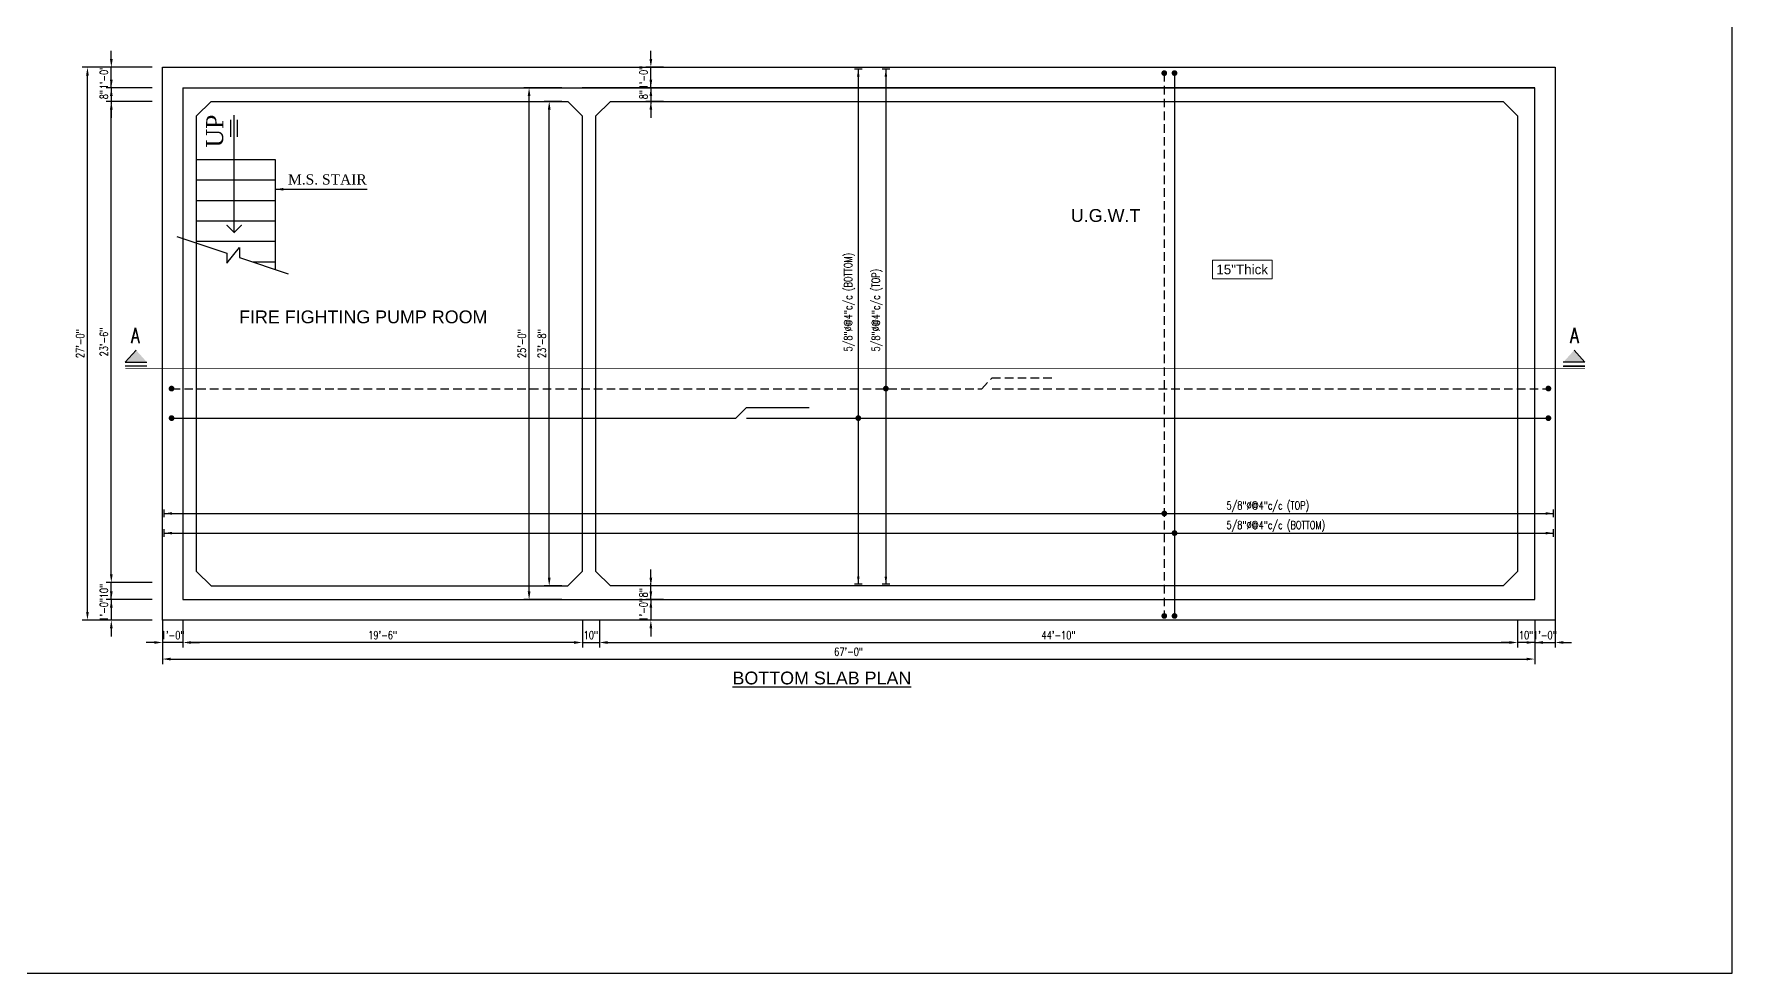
# Model space of a CAD drawing. Extents: x 645203 to 647955, y -185618 to -184623.
# Drawn here: x 646960 to 647955, y -185618 to -185068 of the extents above; entities that cross this region are included whole.
import ezdxf

# ---------------------------------------------------------------- set-up
doc = ezdxf.new("R2010")
doc.units = 0
doc.header["$LTSCALE"] = 20
doc.header["$MEASUREMENT"] = 0
doc.header["$PDMODE"] = 32
doc.linetypes.add('HIDDEN', pattern=[0.375, 0.25, -0.125])
doc.layers.get('0').update_dxf_attribs({"linetype": 'CONTINUOUS'})
doc.layers.get('DEFPOINTS').update_dxf_attribs({"linetype": 'CONTINUOUS'})
for name, color, linetype in [('05--TEXT-3', 3, 'CONTINUOUS'), ('A-TYP-DIM', 1, 'CONTINUOUS'), ('A-TYP-N-TEXT', 2, 'CONTINUOUS'), ('A-TYP-REIN-ARROW', 1, 'CONTINUOUS'), ('A-TYP-THK-MARK', 2, 'CONTINUOUS'), ('BB', 6, 'CONTINUOUS'), ('BEAM', 4, 'HIDDEN'), ('COL', 6, 'CONTINUOUS'), ('S-BB', 6, 'CONTINUOUS'), ('S-TEXT', 2, 'CONTINUOUS'), ('S-TL', 2, 'CONTINUOUS'), ('S-TL1', 6, 'CONTINUOUS'), ('S-TX-BEAM-HEADING', 5, 'CONTINUOUS'), ('SECTION', 4, 'CONTINUOUS')]:
    doc.layers.add(name, color=color, linetype=linetype)
doc.styles.add('arial', font='arial.ttf')
doc.styles.add('QASIM', font='arial.ttf')
doc.styles.add('rizwan', font='romans.shx', dxfattribs={"width": 0.75})
doc.styles.add('ROMANS', font='times.ttf')
doc.styles.add('STANDARD BLOWUP', font='times.ttf', dxfattribs={"width": 0.85})
doc.styles.add('STYLE2', font='times.ttf')
doc.dimstyles.new('3-32', dxfattribs={"dimscale": 1.5, "dimtxt": 8, "dimasz": 3, "dimexe": 4, "dimexo": 4, "dimgap": 3, "dimtad": 1, "dimdec": 0, "dimzin": 3, "dimdsep": 46, "dimlunit": 4, "dimtxsty": 'STANDARD BLOWUP', "dimblk": 'DOT', "dimcen": 0.09375, "dimclrd": 8, "dimclre": 8, "dimclrt": 2, "dimadec": 0, "dimazin": 0, "dimtfac": 1, "dimtdec": 0, "dimtix": 1, "dimtofl": 0, "dimtmove": 2, "dimatfit": 0, "dimldrblk": 'DIM AERO', "dimfxl": 0, "dimfrac": 2, "dimtolj": 1, "dimtzin": 3, "dimarcsym": 0})
doc.dimstyles.new('STYLE-64', dxfattribs={"dimscale": 64, "dimtxt": 0.09375, "dimasz": 0.09375, "dimexe": 0.0625, "dimexo": 0.0625, "dimgap": 0.03125, "dimtad": 1, "dimzin": 3, "dimdsep": 46, "dimlunit": 4, "dimtxsty": 'rizwan', "dimcen": 0.125, "dimdle": 4, "dimclrd": 1, "dimclre": 1, "dimclrt": 2, "dimadec": 0, "dimazin": 0, "dimtfac": 0.5, "dimtix": 1, "dimtmove": 2, "dimatfit": 3, "dimfxl": 0, "dimfrac": 1, "dimtolj": 1, "dimtzin": 3, "dimarcsym": 0})

# ---------------------------------------------------------------- blocks, each defined once
blk = doc.blocks.new('*D37')
at = {"layer": 'A-TYP-DIM', "color": 1, "lineweight": -2, "ltscale": 1.5, "transparency": 16777216}
for p, q in [((647291.6, -185411.56), (647291.6, -185427.71)), ((647829.6, -185411.56), (647829.6, -185427.71)), ((647296.4, -185424.71), (647824.8, -185424.71))]:
    blk.add_line(p, q, dxfattribs=at)
at = {"layer": 'A-TYP-DIM', "color": 1, "ltscale": 1.5, "transparency": 16777216}
for points in [[(647296.4, -185423.91), (647296.4, -185425.51), (647291.6, -185424.71)], [(647824.8, -185423.91), (647824.8, -185425.51), (647829.6, -185424.71)]]:
    blk.add_solid(points, dxfattribs=at)
at = {"layer": 'DEFPOINTS', "color": 0, "ltscale": 1.5, "transparency": 16777216}
for p in [(647291.6, -185405.56), (647829.6, -185405.56), (647829.6, -185424.71)]:
    blk.add_point(p, dxfattribs=at)
at = {"layer": 'A-TYP-DIM', "color": 2, "ltscale": 1.5, "transparency": 16777216, "insert": (647560.6, -185420.42), "char_height": 4.6875, "attachment_point": 5, "style": 'rizwan'}
blk.add_mtext('\\A1;44\'-10"', dxfattribs=at)
blk = doc.blocks.new('*D38')
at = {"layer": 'A-TYP-DIM', "color": 1, "lineweight": -2, "ltscale": 1.5, "transparency": 16777216}
for p, q in [((647035.6, -185411.56), (647035.6, -185437.42)), ((647839.6, -185411.56), (647839.6, -185437.42)), ((647040.4, -185434.42), (647834.8, -185434.42))]:
    blk.add_line(p, q, dxfattribs=at)
at = {"layer": 'A-TYP-DIM', "color": 1, "ltscale": 1.5, "transparency": 16777216}
for points in [[(647040.4, -185433.62), (647040.4, -185435.22), (647035.6, -185434.42)], [(647834.8, -185433.62), (647834.8, -185435.22), (647839.6, -185434.42)]]:
    blk.add_solid(points, dxfattribs=at)
at = {"layer": 'DEFPOINTS', "color": 0, "ltscale": 1.5, "transparency": 16777216}
for p in [(647035.6, -185405.56), (647839.6, -185405.56), (647839.6, -185434.42)]:
    blk.add_point(p, dxfattribs=at)
at = {"layer": 'A-TYP-DIM', "color": 2, "ltscale": 1.5, "transparency": 16777216, "insert": (647437.6, -185430.13), "char_height": 4.688, "attachment_point": 5, "style": 'rizwan'}
blk.add_mtext('\\A1;67\'-0"', dxfattribs=at)
blk = doc.blocks.new('*D39')
at = {"layer": 'A-TYP-DIM', "color": 1, "lineweight": -2, "ltscale": 1.5, "transparency": 16777216}
for p, q in [((647269.6, -185107.56), (647259.2, -185107.56)), ((647262.2, -185386.76), (647262.2, -185112.36)), ((647269.6, -185391.56), (647259.2, -185391.56))]:
    blk.add_line(p, q, dxfattribs=at)
at = {"layer": 'A-TYP-DIM', "color": 1, "ltscale": 1.5, "transparency": 16777216}
for points in [[(647261.4, -185112.36), (647263, -185112.36), (647262.2, -185107.56)], [(647261.4, -185386.76), (647263, -185386.76), (647262.2, -185391.56)]]:
    blk.add_solid(points, dxfattribs=at)
at = {"layer": 'DEFPOINTS', "color": 0, "ltscale": 1.5, "transparency": 16777216}
for p in [(647262.2, -185107.56), (647275.6, -185107.56), (647275.6, -185391.56)]:
    blk.add_point(p, dxfattribs=at)
at = {"layer": 'A-TYP-DIM', "color": 2, "ltscale": 1.5, "transparency": 16777216, "insert": (647257.91, -185249.56), "char_height": 4.688, "attachment_point": 5, "rotation": 90, "style": 'rizwan'}
blk.add_mtext('\\A1;23\'-8"', dxfattribs=at)
blk = doc.blocks.new('*D40')
at = {"layer": 'A-TYP-DIM', "color": 1, "lineweight": -2, "ltscale": 1.5, "transparency": 16777216}
for p, q in [((647269.6, -185099.56), (647247.41, -185099.56)), ((647250.41, -185394.76), (647250.41, -185104.36)), ((647269.6, -185399.56), (647247.41, -185399.56))]:
    blk.add_line(p, q, dxfattribs=at)
at = {"layer": 'A-TYP-DIM', "color": 1, "ltscale": 1.5, "transparency": 16777216}
for points in [[(647249.61, -185104.36), (647251.21, -185104.36), (647250.41, -185099.56)], [(647249.61, -185394.76), (647251.21, -185394.76), (647250.41, -185399.56)]]:
    blk.add_solid(points, dxfattribs=at)
at = {"layer": 'DEFPOINTS', "color": 0, "ltscale": 1.5, "transparency": 16777216}
for p in [(647250.41, -185099.56), (647275.6, -185099.56), (647275.6, -185399.56)]:
    blk.add_point(p, dxfattribs=at)
at = {"layer": 'A-TYP-DIM', "color": 2, "ltscale": 1.5, "transparency": 16777216, "insert": (647246.12, -185249.56), "char_height": 4.688, "attachment_point": 5, "rotation": 90, "style": 'rizwan'}
blk.add_mtext('\\A1;25\'-0"', dxfattribs=at)
blk = doc.blocks.new('*D43')
at = {"layer": 'A-TYP-DIM', "color": 1, "lineweight": -2, "ltscale": 1.5, "transparency": 16777216}
for p, q in [((647321.75, -185386.76), (647321.75, -185381.96)), ((647329.15, -185391.56), (647318.75, -185391.56)), ((647321.75, -185399.56), (647321.75, -185391.56)), ((647329.15, -185399.56), (647318.75, -185399.56)), ((647321.75, -185404.36), (647321.75, -185409.16))]:
    blk.add_line(p, q, dxfattribs=at)
at = {"layer": 'A-TYP-DIM', "color": 1, "ltscale": 1.5, "transparency": 16777216}
for points in [[(647320.95, -185386.76), (647322.55, -185386.76), (647321.75, -185391.56)], [(647320.95, -185404.36), (647322.55, -185404.36), (647321.75, -185399.56)]]:
    blk.add_solid(points, dxfattribs=at)
at = {"layer": 'DEFPOINTS', "color": 0, "ltscale": 1.5, "transparency": 16777216}
for p in [(647321.75, -185391.56), (647335.15, -185391.56), (647335.15, -185399.56)]:
    blk.add_point(p, dxfattribs=at)
at = {"layer": 'A-TYP-DIM', "color": 2, "ltscale": 1.5, "transparency": 16777216, "insert": (647317.46, -185395.56), "char_height": 4.688, "attachment_point": 5, "rotation": 90, "style": 'rizwan'}
blk.add_mtext('\\A1;8"', dxfattribs=at)
blk = doc.blocks.new('*D24')
at = {"layer": 'A-TYP-DIM', "color": 1, "lineweight": -2, "ltscale": 1.5, "transparency": 16777216}
for p, q in [((647281.6, -185411.56), (647281.6, -185427.71)), ((647291.6, -185411.56), (647291.6, -185427.71)), ((647276.8, -185424.71), (647272, -185424.71)), ((647281.6, -185424.71), (647291.6, -185424.71)), ((647296.4, -185424.71), (647301.2, -185424.71))]:
    blk.add_line(p, q, dxfattribs=at)
at = {"layer": 'A-TYP-DIM', "color": 1, "ltscale": 1.5, "transparency": 16777216}
for points in [[(647276.8, -185423.91), (647276.8, -185425.51), (647281.6, -185424.71)], [(647296.4, -185423.91), (647296.4, -185425.51), (647291.6, -185424.71)]]:
    blk.add_solid(points, dxfattribs=at)
at = {"layer": 'DEFPOINTS', "color": 0, "ltscale": 1.5, "transparency": 16777216}
for p in [(647281.6, -185405.56), (647291.6, -185405.56), (647291.6, -185424.71)]:
    blk.add_point(p, dxfattribs=at)
at = {"layer": 'A-TYP-DIM', "color": 2, "ltscale": 1.5, "transparency": 16777216, "insert": (647286.6, -185420.42), "char_height": 4.688, "attachment_point": 5, "style": 'rizwan'}
blk.add_mtext('\\A1;10"', dxfattribs=at)
blk = doc.blocks.new('*D25')
at = {"layer": 'A-TYP-DIM', "color": 1, "lineweight": -2, "ltscale": 1.5, "transparency": 16777216}
for p, q in [((647829.6, -185411.56), (647829.6, -185427.71)), ((647839.6, -185411.56), (647839.6, -185427.71)), ((647824.8, -185424.71), (647820, -185424.71)), ((647839.6, -185424.71), (647829.6, -185424.71)), ((647844.4, -185424.71), (647849.2, -185424.71))]:
    blk.add_line(p, q, dxfattribs=at)
at = {"layer": 'A-TYP-DIM', "color": 1, "ltscale": 1.5, "transparency": 16777216}
for points in [[(647824.8, -185423.91), (647824.8, -185425.51), (647829.6, -185424.71)], [(647844.4, -185423.91), (647844.4, -185425.51), (647839.6, -185424.71)]]:
    blk.add_solid(points, dxfattribs=at)
at = {"layer": 'DEFPOINTS', "color": 0, "ltscale": 1.5, "transparency": 16777216}
for p in [(647829.6, -185405.56), (647839.6, -185405.56), (647829.6, -185424.71)]:
    blk.add_point(p, dxfattribs=at)
at = {"layer": 'A-TYP-DIM', "color": 2, "ltscale": 1.5, "transparency": 16777216, "insert": (647834.6, -185420.42), "char_height": 4.688, "attachment_point": 5, "style": 'rizwan'}
blk.add_mtext('\\A1;10"', dxfattribs=at)
blk = doc.blocks.new('SLAB-THK.MARK')
at = {"layer": 'A-TYP-N-TEXT', "lineweight": 0, "ltscale": 1.5}
blk.add_lwpolyline([(0, 0), (0.727, 0), (0.727, -0.227), (0, -0.227)], close=True, dxfattribs=at)
at = {"layer": 'A-TYP-N-TEXT', "lineweight": 0, "ltscale": 1.5, "style": 'QASIM'}
blk.add_attdef('24"THICK', (0.035, -0.171), '', height=0.117, dxfattribs=at)
blk = doc.blocks.new('*D71')
at = {"layer": 'A-TYP-DIM', "color": 1, "lineweight": -2, "ltscale": 1.5, "transparency": 16777216}
for p, q in [((647035.6, -185411.56), (647035.6, -185427.71)), ((647047.6, -185411.56), (647047.6, -185427.71)), ((647030.8, -185424.71), (647026, -185424.71)), ((647047.6, -185424.71), (647035.6, -185424.71)), ((647052.4, -185424.71), (647057.2, -185424.71))]:
    blk.add_line(p, q, dxfattribs=at)
at = {"layer": 'A-TYP-DIM', "color": 1, "ltscale": 1.5, "transparency": 16777216}
for points in [[(647030.8, -185423.91), (647030.8, -185425.51), (647035.6, -185424.71)], [(647052.4, -185423.91), (647052.4, -185425.51), (647047.6, -185424.71)]]:
    blk.add_solid(points, dxfattribs=at)
at = {"layer": 'DEFPOINTS', "color": 0, "ltscale": 1.5, "transparency": 16777216}
for p in [(647035.6, -185405.56), (647047.6, -185405.56), (647035.6, -185424.71)]:
    blk.add_point(p, dxfattribs=at)
at = {"layer": 'A-TYP-DIM', "color": 2, "ltscale": 1.5, "transparency": 16777216, "insert": (647041.6, -185420.42), "char_height": 4.688, "attachment_point": 5, "style": 'rizwan'}
blk.add_mtext('\\A1;1\'-0"', dxfattribs=at)
blk = doc.blocks.new('*D72')
at = {"layer": 'A-TYP-DIM', "color": 1, "lineweight": -2, "ltscale": 1.5, "transparency": 16777216}
for p, q in [((647839.6, -185411.56), (647839.6, -185427.71)), ((647851.6, -185411.56), (647851.6, -185427.71)), ((647834.8, -185424.71), (647830, -185424.71)), ((647839.6, -185424.71), (647851.6, -185424.71)), ((647856.4, -185424.71), (647861.2, -185424.71))]:
    blk.add_line(p, q, dxfattribs=at)
at = {"layer": 'A-TYP-DIM', "color": 1, "ltscale": 1.5, "transparency": 16777216}
for points in [[(647834.8, -185423.91), (647834.8, -185425.51), (647839.6, -185424.71)], [(647856.4, -185423.91), (647856.4, -185425.51), (647851.6, -185424.71)]]:
    blk.add_solid(points, dxfattribs=at)
at = {"layer": 'DEFPOINTS', "color": 0, "ltscale": 1.5, "transparency": 16777216}
for p in [(647839.6, -185405.56), (647851.6, -185405.56), (647851.6, -185424.71)]:
    blk.add_point(p, dxfattribs=at)
at = {"layer": 'A-TYP-DIM', "color": 2, "ltscale": 1.5, "transparency": 16777216, "insert": (647845.6, -185420.42), "char_height": 4.688, "attachment_point": 5, "style": 'rizwan'}
blk.add_mtext('\\A1;1\'-0"', dxfattribs=at)
blk = doc.blocks.new('*D73')
at = {"layer": 'A-TYP-DIM', "color": 1, "lineweight": -2, "ltscale": 1.5, "transparency": 16777216}
for p, q in [((647321.75, -185394.76), (647321.75, -185389.96)), ((647329.15, -185399.56), (647318.75, -185399.56)), ((647321.75, -185399.56), (647321.75, -185411.56)), ((647329.15, -185411.56), (647318.75, -185411.56)), ((647321.75, -185416.36), (647321.75, -185421.16))]:
    blk.add_line(p, q, dxfattribs=at)
at = {"layer": 'A-TYP-DIM', "color": 1, "ltscale": 1.5, "transparency": 16777216}
for points in [[(647320.95, -185394.76), (647322.55, -185394.76), (647321.75, -185399.56)], [(647320.95, -185416.36), (647322.55, -185416.36), (647321.75, -185411.56)]]:
    blk.add_solid(points, dxfattribs=at)
at = {"layer": 'DEFPOINTS', "color": 0, "ltscale": 1.5, "transparency": 16777216}
for p in [(647335.15, -185399.56), (647321.75, -185411.56), (647335.15, -185411.56)]:
    blk.add_point(p, dxfattribs=at)
at = {"layer": 'A-TYP-DIM', "color": 2, "ltscale": 1.5, "transparency": 16777216, "insert": (647317.46, -185405.56), "char_height": 4.688, "attachment_point": 5, "rotation": 90, "style": 'rizwan'}
blk.add_mtext('\\A1;1\'-0"', dxfattribs=at)
blk = doc.blocks.new('_Dot')
at = {"color": 0, "linetype": 'ByBlock', "lineweight": -2}
blk.add_line((-0.5, 0), (-1, 0), dxfattribs=at)
at = {"color": 0, "linetype": 'ByBlock', "const_width": 0.5}
blk.add_lwpolyline([(-0.25, 0, 1), (0.25, 0, 1)], format="xyb", close=True, dxfattribs=at)
blk = doc.blocks.new('DIM AERO')
blk.add_line((0, 0), (-1.21, 0))
at = {"color": 0, "linetype": 'ByBlock', "const_width": 0.15}
blk.add_lwpolyline([(-1, -1), (0, 0), (-1, 1)], dxfattribs=at)
blk = doc.blocks.new('*D89')
at = {"layer": 'A-TYP-DIM', "color": 1, "lineweight": -2, "ltscale": 1.5, "transparency": 16777216}
for p, q in [((647321.75, -185094.76), (647321.75, -185089.96)), ((647329.15, -185099.56), (647318.75, -185099.56)), ((647321.75, -185099.56), (647321.75, -185107.56)), ((647329.15, -185107.56), (647318.75, -185107.56)), ((647321.75, -185112.36), (647321.75, -185117.16))]:
    blk.add_line(p, q, dxfattribs=at)
at = {"layer": 'A-TYP-DIM', "color": 1, "ltscale": 1.5, "transparency": 16777216}
for points in [[(647320.95, -185094.76), (647322.55, -185094.76), (647321.75, -185099.56)], [(647320.95, -185112.36), (647322.55, -185112.36), (647321.75, -185107.56)]]:
    blk.add_solid(points, dxfattribs=at)
at = {"layer": 'DEFPOINTS', "color": 0, "ltscale": 1.5, "transparency": 16777216}
for p in [(647335.15, -185099.56), (647321.75, -185107.56), (647335.15, -185107.56)]:
    blk.add_point(p, dxfattribs=at)
at = {"layer": 'A-TYP-DIM', "color": 2, "ltscale": 1.5, "transparency": 16777216, "insert": (647317.46, -185103.56), "char_height": 4.688, "attachment_point": 5, "rotation": 90, "style": 'rizwan'}
blk.add_mtext('\\A1;8"', dxfattribs=at)
blk = doc.blocks.new('*D90')
at = {"layer": 'A-TYP-DIM', "color": 1, "lineweight": -2, "ltscale": 1.5, "transparency": 16777216}
for p, q in [((647321.75, -185082.76), (647321.75, -185077.96)), ((647329.15, -185087.56), (647318.75, -185087.56)), ((647321.75, -185099.56), (647321.75, -185087.56)), ((647329.15, -185099.56), (647318.75, -185099.56)), ((647321.75, -185104.36), (647321.75, -185109.16))]:
    blk.add_line(p, q, dxfattribs=at)
at = {"layer": 'A-TYP-DIM', "color": 1, "ltscale": 1.5, "transparency": 16777216}
for points in [[(647320.95, -185082.76), (647322.55, -185082.76), (647321.75, -185087.56)], [(647320.95, -185104.36), (647322.55, -185104.36), (647321.75, -185099.56)]]:
    blk.add_solid(points, dxfattribs=at)
at = {"layer": 'DEFPOINTS', "color": 0, "ltscale": 1.5, "transparency": 16777216}
for p in [(647321.75, -185087.56), (647335.15, -185087.56), (647335.15, -185099.56)]:
    blk.add_point(p, dxfattribs=at)
at = {"layer": 'A-TYP-DIM', "color": 2, "ltscale": 1.5, "transparency": 16777216, "insert": (647317.46, -185093.56), "char_height": 4.688, "attachment_point": 5, "rotation": 90, "style": 'rizwan'}
blk.add_mtext('\\A1;1\'-0"', dxfattribs=at)
blk = doc.blocks.new('*D91')
at = {"layer": 'A-TYP-DIM', "color": 1, "lineweight": -2, "ltscale": 1.5, "transparency": 16777216}
for p, q in [((647047.6, -185411.56), (647047.6, -185427.71)), ((647281.6, -185411.56), (647281.6, -185427.71)), ((647276.8, -185424.71), (647052.4, -185424.71))]:
    blk.add_line(p, q, dxfattribs=at)
at = {"layer": 'A-TYP-DIM', "color": 1, "ltscale": 1.5, "transparency": 16777216}
for points in [[(647052.4, -185423.91), (647052.4, -185425.51), (647047.6, -185424.71)], [(647276.8, -185423.91), (647276.8, -185425.51), (647281.6, -185424.71)]]:
    blk.add_solid(points, dxfattribs=at)
at = {"layer": 'DEFPOINTS', "color": 0, "ltscale": 1.5, "transparency": 16777216}
for p in [(647047.6, -185405.56), (647281.6, -185405.56), (647047.6, -185424.71)]:
    blk.add_point(p, dxfattribs=at)
at = {"layer": 'A-TYP-DIM', "color": 2, "ltscale": 1.5, "transparency": 16777216, "insert": (647164.6, -185420.42), "char_height": 4.688, "attachment_point": 5, "style": 'rizwan'}
blk.add_mtext('\\A1;19\'-6"', dxfattribs=at)
blk = doc.blocks.new('*D92')
at = {"layer": 'A-TYP-DIM', "color": 1, "lineweight": -2, "ltscale": 1.5, "transparency": 16777216}
for p, q in [((647005.62, -185082.76), (647005.62, -185077.96)), ((647029.6, -185087.56), (647002.62, -185087.56)), ((647005.62, -185099.56), (647005.62, -185087.56)), ((647029.6, -185099.56), (647002.62, -185099.56)), ((647005.62, -185104.36), (647005.62, -185109.16))]:
    blk.add_line(p, q, dxfattribs=at)
at = {"layer": 'A-TYP-DIM', "color": 1, "ltscale": 1.5, "transparency": 16777216}
for points in [[(647004.82, -185082.76), (647006.42, -185082.76), (647005.62, -185087.56)], [(647004.82, -185104.36), (647006.42, -185104.36), (647005.62, -185099.56)]]:
    blk.add_solid(points, dxfattribs=at)
at = {"layer": 'DEFPOINTS', "color": 0, "ltscale": 1.5, "transparency": 16777216}
for p in [(647005.62, -185087.56), (647035.6, -185087.56), (647035.6, -185099.56)]:
    blk.add_point(p, dxfattribs=at)
at = {"layer": 'A-TYP-DIM', "color": 2, "ltscale": 1.5, "transparency": 16777216, "insert": (647001.33, -185093.56), "char_height": 4.688, "attachment_point": 5, "rotation": 90, "style": 'rizwan'}
blk.add_mtext('\\A1;1\'-0"', dxfattribs=at)
blk = doc.blocks.new('*D93')
at = {"layer": 'A-TYP-DIM', "color": 1, "lineweight": -2, "ltscale": 1.5, "transparency": 16777216}
for p, q in [((647005.62, -185094.76), (647005.62, -185089.96)), ((647029.6, -185099.56), (647002.62, -185099.56)), ((647005.62, -185099.56), (647005.62, -185107.56)), ((647029.6, -185107.56), (647002.62, -185107.56)), ((647005.62, -185112.36), (647005.62, -185117.16))]:
    blk.add_line(p, q, dxfattribs=at)
at = {"layer": 'A-TYP-DIM', "color": 1, "ltscale": 1.5, "transparency": 16777216}
for points in [[(647004.82, -185094.76), (647006.42, -185094.76), (647005.62, -185099.56)], [(647004.82, -185112.36), (647006.42, -185112.36), (647005.62, -185107.56)]]:
    blk.add_solid(points, dxfattribs=at)
at = {"layer": 'DEFPOINTS', "color": 0, "ltscale": 1.5, "transparency": 16777216}
for p in [(647035.6, -185099.56), (647005.62, -185107.56), (647035.6, -185107.56)]:
    blk.add_point(p, dxfattribs=at)
at = {"layer": 'A-TYP-DIM', "color": 2, "ltscale": 1.5, "transparency": 16777216, "insert": (647001.33, -185103.56), "char_height": 4.688, "attachment_point": 5, "rotation": 90, "style": 'rizwan'}
blk.add_mtext('\\A1;8"', dxfattribs=at)
blk = doc.blocks.new('*D94')
at = {"layer": 'A-TYP-DIM', "color": 1, "lineweight": -2, "ltscale": 1.5, "transparency": 16777216}
for p, q in [((647029.6, -185107.56), (647002.62, -185107.56)), ((647005.62, -185384.76), (647005.62, -185112.36)), ((647029.6, -185389.56), (647002.62, -185389.56))]:
    blk.add_line(p, q, dxfattribs=at)
at = {"layer": 'A-TYP-DIM', "color": 1, "ltscale": 1.5, "transparency": 16777216}
for points in [[(647004.82, -185112.36), (647006.42, -185112.36), (647005.62, -185107.56)], [(647004.82, -185384.76), (647006.42, -185384.76), (647005.62, -185389.56)]]:
    blk.add_solid(points, dxfattribs=at)
at = {"layer": 'DEFPOINTS', "color": 0, "ltscale": 1.5, "transparency": 16777216}
for p in [(647005.62, -185107.56), (647035.6, -185107.56), (647035.6, -185389.56)]:
    blk.add_point(p, dxfattribs=at)
at = {"layer": 'A-TYP-DIM', "color": 2, "ltscale": 1.5, "transparency": 16777216, "insert": (647001.33, -185248.56), "char_height": 4.688, "attachment_point": 5, "rotation": 90, "style": 'rizwan'}
blk.add_mtext('\\A1;23\'-6"', dxfattribs=at)
blk = doc.blocks.new('*D95')
at = {"layer": 'A-TYP-DIM', "color": 1, "lineweight": -2, "ltscale": 1.5, "transparency": 16777216}
for p, q in [((647005.62, -185394.76), (647005.62, -185389.96)), ((647029.6, -185399.56), (647002.62, -185399.56)), ((647005.62, -185399.56), (647005.62, -185411.56)), ((647029.6, -185411.56), (647002.62, -185411.56)), ((647005.62, -185416.36), (647005.62, -185421.16))]:
    blk.add_line(p, q, dxfattribs=at)
at = {"layer": 'A-TYP-DIM', "color": 1, "ltscale": 1.5, "transparency": 16777216}
for points in [[(647004.82, -185394.76), (647006.42, -185394.76), (647005.62, -185399.56)], [(647004.82, -185416.36), (647006.42, -185416.36), (647005.62, -185411.56)]]:
    blk.add_solid(points, dxfattribs=at)
at = {"layer": 'DEFPOINTS', "color": 0, "ltscale": 1.5, "transparency": 16777216}
for p in [(647035.6, -185399.56), (647005.62, -185411.56), (647035.6, -185411.56)]:
    blk.add_point(p, dxfattribs=at)
at = {"layer": 'A-TYP-DIM', "color": 2, "ltscale": 1.5, "transparency": 16777216, "insert": (647001.33, -185405.56), "char_height": 4.688, "attachment_point": 5, "rotation": 90, "style": 'rizwan'}
blk.add_mtext('\\A1;1\'-0"', dxfattribs=at)
blk = doc.blocks.new('*D96')
at = {"layer": 'A-TYP-DIM', "color": 1, "lineweight": -2, "ltscale": 1.5, "transparency": 16777216}
for p, q in [((647005.62, -185384.76), (647005.62, -185379.96)), ((647029.6, -185389.56), (647002.62, -185389.56)), ((647005.62, -185399.56), (647005.62, -185389.56)), ((647029.6, -185399.56), (647002.62, -185399.56)), ((647005.62, -185404.36), (647005.62, -185409.16))]:
    blk.add_line(p, q, dxfattribs=at)
at = {"layer": 'A-TYP-DIM', "color": 1, "ltscale": 1.5, "transparency": 16777216}
for points in [[(647004.82, -185384.76), (647006.42, -185384.76), (647005.62, -185389.56)], [(647004.82, -185404.36), (647006.42, -185404.36), (647005.62, -185399.56)]]:
    blk.add_solid(points, dxfattribs=at)
at = {"layer": 'DEFPOINTS', "color": 0, "ltscale": 1.5, "transparency": 16777216}
for p in [(647005.62, -185389.56), (647035.6, -185389.56), (647035.6, -185399.56)]:
    blk.add_point(p, dxfattribs=at)
at = {"layer": 'A-TYP-DIM', "color": 2, "ltscale": 1.5, "transparency": 16777216, "insert": (647001.33, -185394.56), "char_height": 4.688, "attachment_point": 5, "rotation": 90, "style": 'rizwan'}
blk.add_mtext('\\A1;10"', dxfattribs=at)
blk = doc.blocks.new('*D97')
at = {"layer": 'A-TYP-DIM', "color": 1, "lineweight": -2, "ltscale": 1.5, "transparency": 16777216}
for p, q in [((647029.6, -185087.56), (646988.64, -185087.56)), ((646991.64, -185406.76), (646991.64, -185092.36)), ((647029.6, -185411.56), (646988.64, -185411.56))]:
    blk.add_line(p, q, dxfattribs=at)
at = {"layer": 'A-TYP-DIM', "color": 1, "ltscale": 1.5, "transparency": 16777216}
for points in [[(646990.84, -185092.36), (646992.44, -185092.36), (646991.64, -185087.56)], [(646990.84, -185406.76), (646992.44, -185406.76), (646991.64, -185411.56)]]:
    blk.add_solid(points, dxfattribs=at)
at = {"layer": 'DEFPOINTS', "color": 0, "ltscale": 1.5, "transparency": 16777216}
for p in [(646991.64, -185087.56), (647035.6, -185087.56), (647035.6, -185411.56)]:
    blk.add_point(p, dxfattribs=at)
at = {"layer": 'A-TYP-DIM', "color": 2, "ltscale": 1.5, "transparency": 16777216, "insert": (646987.35, -185249.56), "char_height": 4.688, "attachment_point": 5, "rotation": 90, "style": 'rizwan'}
blk.add_mtext('\\A1;27\'-0"', dxfattribs=at)

msp = doc.modelspace()

# ---------------------------------------------------------------- hatches: boundary and pattern name
at = {"layer": 'BB', "linetype": 'Continuous'}
for points in [[(647013.79788, -185260.42789), (647020.15275, -185253.40614), (647026.50767, -185260.42784)], [(647869.05312, -185260.42789), (647862.69825, -185253.40614), (647856.34333, -185260.42784)]]:
    msp.add_hatch(color=256, dxfattribs=at).paths.add_polyline_path(points)

# ---------------------------------------------------------------- linework, layer by layer
at = {"layer": '05--TEXT-3', "color": 3}
for p, q in [((647075.59857, -185128.25426), (647075.59857, -185118.33271)), ((647079.59857, -185128.25426), (647079.59857, -185118.33271))]:
    msp.add_line(p, q, dxfattribs=at)
at = {"layer": 'A-TYP-REIN-ARROW', "linetype": 'Continuous', "extrusion": (4.16667e-05, -6.62642e-05, 1), "elevation": 39.23112}
msp.add_lwpolyline([(647043.96246, -185186.71124), (647073.23283, -185196.49042), (647073.38851, -185202.33596), (647080.66487, -185193.17993), (647080.82055, -185199.02547), (647109.29587, -185208.53903)], dxfattribs=at)
at = {"layer": 'BB', "linetype": 'Continuous'}
for p, q in [((647013.79788, -185260.42789), (647020.15275, -185253.40614)), ((647869.05312, -185260.42789), (647862.69825, -185253.40614)), ((647013.79788, -185260.42789), (647026.50767, -185260.42784)), ((647026.50768, -185262.67784), (647013.79789, -185262.67789)), ((647856.34332, -185262.67784), (647869.05311, -185262.67789)), ((647869.05312, -185260.42789), (647856.34333, -185260.42784))]:
    msp.add_line(p, q, dxfattribs=at)
for points, const_width in [([(647013.79789, -185262.67789), (647026.50768, -185262.67784)], 0.75), ([(647869.05311, -185264.17786), (647013.79789, -185264.17789)], 0.5), ([(647869.05311, -185262.67789), (647856.34332, -185262.67784)], 0.75)]:
    msp.add_lwpolyline(points, dxfattribs=dict(at, const_width=const_width))
at = {"layer": 'BEAM', "linetype": 'Continuous', "ltscale": 1.5}
for p, q in [((647047.59857, -185099.55961), (647047.59857, -185399.55961)), ((647047.59857, -185099.55961), (647839.59857, -185099.55961)), ((647064.08385, -185107.55961), (647273.11329, -185107.55961)), ((647055.59857, -185383.07432), (647055.59857, -185116.04489)), ((647064.08385, -185391.55961), (647273.11329, -185391.55961)), ((647047.59857, -185399.55961), (647281.59857, -185399.55961))]:
    msp.add_line(p, q, dxfattribs=at)
msp.add_lwpolyline([(647035.59857, -185087.55961), (647851.59857, -185087.55961), (647851.59857, -185411.55961), (647035.59857, -185411.55961)], close=True, dxfattribs=at)
at = {"layer": 'COL', "linetype": 'HIDDEN'}
for p, q in [((647622.5694, -185090.96118), (647622.5694, -185409.15262)), ((647040.92145, -185275.9471), (647515.59857, -185275.9471)), ((647521.69043, -185275.9471), (647847.62862, -185275.9471))]:
    msp.add_line(p, q, dxfattribs=at)
at = {"layer": 'COL', "linetype": 'ByBlock'}
for p, q in [((647628.5694, -185090.96118), (647628.5694, -185409.15262)), ((647040.92145, -185293.27647), (647371.59857, -185293.27647)), ((647377.69043, -185293.27647), (647847.62862, -185293.27647))]:
    msp.add_line(p, q, dxfattribs=at)
at = {"layer": 'COL'}
msp.add_line((647073.36834, -185201.55961), (647074.00779, -185201.55961), dxfattribs=at)
at = {"layer": 'COL', "linetype": 'HIDDEN'}
msp.add_lwpolyline([(647515.59857, -185275.9471), (647521.69043, -185269.55435), (647558.45433, -185269.55435)], dxfattribs=at)
at = {"layer": 'COL', "linetype": 'ByBlock'}
msp.add_lwpolyline([(647371.59857, -185293.27647), (647377.69043, -185286.88372), (647414.45433, -185286.88372)], dxfattribs=at)
at = {"layer": 'DEFPOINTS'}
msp.add_lwpolyline([(645203.2732, -185618.47393), (647955.22679, -185618.47393), (647955.22679, -184753.17991), (645203.2732, -184753.17991)], close=True, dxfattribs=at)
at = {"layer": 'S-BB', "const_width": 1.6875}
for points in [[(647622.5694, -185091.80493, -1), (647622.5694, -185090.11743, -1)], [(647628.5694, -185091.80493, -1), (647628.5694, -185090.11743, -1)], [(647040.92145, -185276.73718, -1), (647040.92145, -185275.04968, -1)], [(647459.45687, -185276.73718, -1), (647459.45687, -185275.04968, -1)], [(647847.62862, -185276.71034, -1), (647847.62862, -185275.02284, -1)], [(647040.92145, -185294.03971, -1), (647040.92145, -185292.35221, -1)], [(647443.28664, -185294.03971, -1), (647443.28664, -185292.35221, -1)], [(647847.62862, -185294.06655, -1), (647847.62862, -185292.37905, -1)], [(647622.5694, -185349.93781, -1), (647622.5694, -185348.25031, -1)], [(647628.5694, -185361.44811, -1), (647628.5694, -185359.76061, -1)], [(647622.5694, -185409.99637, -1), (647622.5694, -185408.30887, -1)], [(647628.5694, -185409.99637, -1), (647628.5694, -185408.30887, -1)]]:
    msp.add_lwpolyline(points, format="xyb", close=True, dxfattribs=at)
at = {"layer": 'S-TL'}
for p, q in [((647443.28664, -185088.55961), (647443.28664, -185390.55961)), ((647459.45687, -185088.55961), (647459.45687, -185390.55961)), ((647055.59857, -185141.55961), (647101.59857, -185141.55961)), ((647101.59857, -185141.55961), (647101.59857, -185205.96938)), ((647055.59857, -185153.55961), (647101.59857, -185153.55961)), ((647055.59857, -185165.55961), (647101.59857, -185165.55961)), ((647055.59857, -185177.55961), (647101.59857, -185177.55961)), ((647055.59857, -185189.55961), (647101.59857, -185189.55961)), ((647088.39955, -185201.55961), (647101.59857, -185201.55961)), ((647036.59857, -185349.09406), (647850.59857, -185349.09406)), ((647036.59857, -185360.60436), (647850.59857, -185360.60436))]:
    msp.add_line(p, q, dxfattribs=at)
for points in [[(647442.53664, -185093.05961), (647444.03664, -185093.05961), (647443.28664, -185088.55961)], [(647458.70687, -185093.05961), (647460.20687, -185093.05961), (647459.45687, -185088.55961)], [(647041.09857, -185348.34406), (647041.09857, -185349.84406), (647036.59857, -185349.09406)], [(647846.09857, -185348.34406), (647846.09857, -185349.84406), (647850.59857, -185349.09406)], [(647041.09857, -185359.85436), (647041.09857, -185361.35436), (647036.59857, -185360.60436)], [(647846.09857, -185359.85436), (647846.09857, -185361.35436), (647850.59857, -185360.60436)], [(647442.53664, -185386.05961), (647444.03664, -185386.05961), (647443.28664, -185390.55961)], [(647458.70687, -185386.05961), (647460.20687, -185386.05961), (647459.45687, -185390.55961)]]:
    msp.add_solid(points, dxfattribs=at)
at = {"layer": 'S-TL1'}
for p, q in [((647445.53664, -185088.55961), (647441.03664, -185088.55961)), ((647461.70687, -185088.55961), (647457.20687, -185088.55961)), ((647036.59857, -185351.34406), (647036.59857, -185346.84406)), ((647850.59857, -185351.34406), (647850.59857, -185346.84406)), ((647036.59857, -185362.85436), (647036.59857, -185358.35436)), ((647850.59857, -185362.85436), (647850.59857, -185358.35436)), ((647445.53664, -185390.55961), (647441.03664, -185390.55961)), ((647461.70687, -185390.55961), (647457.20687, -185390.55961))]:
    msp.add_line(p, q, dxfattribs=at)
at = {"layer": 'SECTION'}
for p, q in [((647839.59857, -185099.55961), (647281.59857, -185099.55961)), ((647839.59857, -185399.55961), (647839.59857, -185099.55961)), ((647055.59857, -185116.04489), (647064.08385, -185107.55961)), ((647281.59857, -185116.04489), (647273.11329, -185107.55961)), ((647289.59857, -185116.04489), (647298.08385, -185107.55961)), ((647281.59857, -185116.04489), (647281.59857, -185383.07432)), ((647055.59857, -185383.07432), (647064.08385, -185391.55961)), ((647281.59857, -185383.07432), (647273.11329, -185391.55961)), ((647281.59857, -185399.55961), (647839.59857, -185399.55961))]:
    msp.add_line(p, q, dxfattribs=at)
msp.add_lwpolyline([(647829.59857, -185383.07432), (647821.11329, -185391.55961), (647298.08385, -185391.55961), (647289.59857, -185383.07432), (647289.59857, -185116.04489), (647298.08385, -185107.55961), (647821.11329, -185107.55961), (647829.59857, -185116.04489)], close=True, dxfattribs=at)

# ---------------------------------------------------------------- block references
at = {"layer": 'A-TYP-THK-MARK'}
ref = msp.add_blockref('SLAB-THK.MARK', (647650.85213, -185200.67337), dxfattribs=dict(at, xscale=48, yscale=48, zscale=48))
ref.add_attrib('24"THICK', '15"Thick', (647653.04809, -185208.86123), dxfattribs={"lineweight": 0, "ltscale": 1.5, "height": 5.625, "style": 'QASIM'})

# ---------------------------------------------------------------- texts
at = {"layer": '05--TEXT-3', "color": 3, "style": 'STYLE2'}
msp.add_text('UP', height=10, rotation=90, dxfattribs=at).set_placement((647071.18138, -185134.56891, -0.01704))
at = {"layer": 'A-TYP-DIM', "color": 2, "ltscale": 1.5, "style": 'rizwan', "width": 0.75}
for s, p in [('5/8"%%C@4"c/c (BOTTOM)', (647439.6788, -185254.13112)), ('5/8"%%C@4"c/c (TOP)', (647455.84904, -185254.13112))]:
    msp.add_text(s, height=4.6875, rotation=90, dxfattribs=at).set_placement(p)
for s, p in [('5/8"%%C@4"c/c (TOP)', (647658.99093, -185346.68884)), ('5/8"%%C@4"c/c (BOTTOM)', (647658.99093, -185358.19914))]:
    msp.add_text(s, height=4.6875, dxfattribs=at).set_placement(p)
at = {"layer": 'BB', "style": 'rizwan', "width": 0.75}
for p in [(647017.09944, -185249.17061), (647860.28962, -185249.17061)]:
    msp.add_text('A', height=9, rotation=359.99980634, dxfattribs=at).set_placement(p)
at = {"layer": 'S-TEXT', "style": 'ROMANS'}
msp.add_text('M.S. STAIR', height=6, dxfattribs=at).set_placement((647109.16985, -185156.27634))
at = {"layer": 'S-TX-BEAM-HEADING', "color": 3, "style": 'arial'}
for s, p in [('U.G.W.T', (647567.83032, -185178.16051)), ('FIRE FIGHTING PUMP ROOM', (647080.49219, -185237.58069)), ('%%UBOTTOM SLAB PLAN', (647369.57199, -185449.26949))]:
    msp.add_text(s, height=7.5, dxfattribs=at).set_placement(p)

# ---------------------------------------------------------------- dimensions: what is measured, and where the dimension line sits
at = {"layer": 'A-TYP-DIM', "ltscale": 1.5}
for base, p1, p2, angle, picture, middle in [((647005.62086, -185087.55961), (647035.59857, -185099.55961), (647035.59857, -185087.55961), 90, '*D92', (647001.33068, -185093.55961)), ((646991.63706, -185087.55961), (647035.59857, -185411.55961), (647035.59857, -185087.55961), 90, '*D97', (646987.34688, -185249.55961)), ((647005.62086, -185107.55961), (647035.59857, -185099.55961), (647035.59857, -185107.55961), 270, '*D93', (647001.33068, -185103.55961)), ((647005.62086, -185107.55961), (647035.59857, -185389.55961), (647035.59857, -185107.55961), 90, '*D94', (647001.33068, -185248.55961)), ((647005.62086, -185389.55961), (647035.59857, -185399.55961), (647035.59857, -185389.55961), 90, '*D96', (647001.33068, -185394.55961)), ((647005.62086, -185411.55961), (647035.59857, -185399.55961), (647035.59857, -185411.55961), 270, '*D95', (647001.33068, -185405.55961)), ((647035.59857, -185424.71021), (647047.59857, -185405.55961), (647035.59857, -185405.55961), 180, '*D71', (647041.59857, -185420.42003)), ((647047.59857, -185424.71021), (647281.59857, -185405.55961), (647047.59857, -185405.55961), 180, '*D91', (647164.59857, -185420.42003)), ((647829.59857, -185424.71021), (647839.59857, -185405.55961), (647829.59857, -185405.55961), 180, '*D25', (647834.59857, -185420.42003)), ((647851.59857, -185424.71021), (647839.59857, -185405.55961), (647851.59857, -185405.55961), 0, '*D72', (647845.59857, -185420.42003))]:
    dim = msp.add_linear_dim(base=base, p1=p1, p2=p2, angle=angle, dimstyle='STYLE-64', override={"dimscale": 48, "dimtxt": 0.097656, "dimasz": 0.1, "dimexo": 0.125, "dimdec": 4, "dimtmove": 0, "dimatfit": 2}, dxfattribs=at)
    dim.commit()
    dim.dimension.update_dxf_attribs({"geometry": picture, "text_midpoint": middle})
for p1, p2, distance, picture, middle in [((647335.15224, -185099.55961), (647335.15224, -185087.55961), 13.40085, '*D90', (647317.46121, -185093.55961)), ((647335.15224, -185099.55961), (647335.15224, -185107.55961), -13.40085, '*D89', (647317.46121, -185103.55961)), ((647275.59857, -185399.55961), (647275.59857, -185099.55961), 25.19185, '*D40', (647246.11654, -185249.55961)), ((647275.59857, -185391.55961), (647275.59857, -185107.55961), 13.40085, '*D39', (647257.90754, -185249.55961)), ((647335.15224, -185399.55961), (647335.15224, -185391.55961), 13.40085, '*D43', (647317.46121, -185395.55961)), ((647335.15224, -185399.55961), (647335.15224, -185411.55961), -13.40085, '*D73', (647317.46121, -185405.55961)), ((647035.59857, -185405.55961), (647839.59857, -185405.55961), -28.85889, '*D38', (647437.59857, -185430.12831)), ((647291.59857, -185405.55961), (647829.59857, -185405.55961), -19.1506, '*D37', (647560.59857, -185420.42003))]:
    dim = msp.add_aligned_dim(p1=p1, p2=p2, distance=distance, dimstyle='STYLE-64', override={"dimscale": 48, "dimtxt": 0.097656, "dimasz": 0.1, "dimexo": 0.125, "dimdec": 4, "dimtmove": 0, "dimatfit": 2}, dxfattribs=at)
    dim.commit()
    dim.dimension.update_dxf_attribs({"geometry": picture, "text_midpoint": middle})
dim = msp.add_linear_dim(base=(647291.59857, -185424.71021), p1=(647281.59857, -185405.55961), p2=(647291.59857, -185405.55961), dimstyle='STYLE-64', override={"dimscale": 48, "dimtxt": 0.097656, "dimasz": 0.1, "dimexo": 0.125, "dimdec": 4, "dimtmove": 0, "dimatfit": 2}, dxfattribs=at)
dim.commit()
dim.dimension.update_dxf_attribs({"geometry": '*D24', "text_midpoint": (647286.59857, -185420.42003)})

# ---------------------------------------------------------------- leaders
at = {"layer": '05--TEXT-3', "color": 3}
msp.add_leader([(647077.59857, -185184.45061), (647077.59857, -185115.6657)], dimstyle='3-32', override={"dimgap": 3, "dimtad": 0, "dimfxl": 200}, dxfattribs=at)
at = {"layer": 'A-TYP-DIM', "ltscale": 1.5}
msp.add_leader([(647101.59857, -185159.05228), (647155.48279, -185159.05228)], dimstyle='STYLE-64', override={"dimscale": 48, "dimtxt": 0.097656, "dimasz": 0.1, "dimexo": 0.125, "dimdec": 4, "dimtmove": 0, "dimatfit": 2}, dxfattribs=at)

doc.saveas('drawing.dxf')
